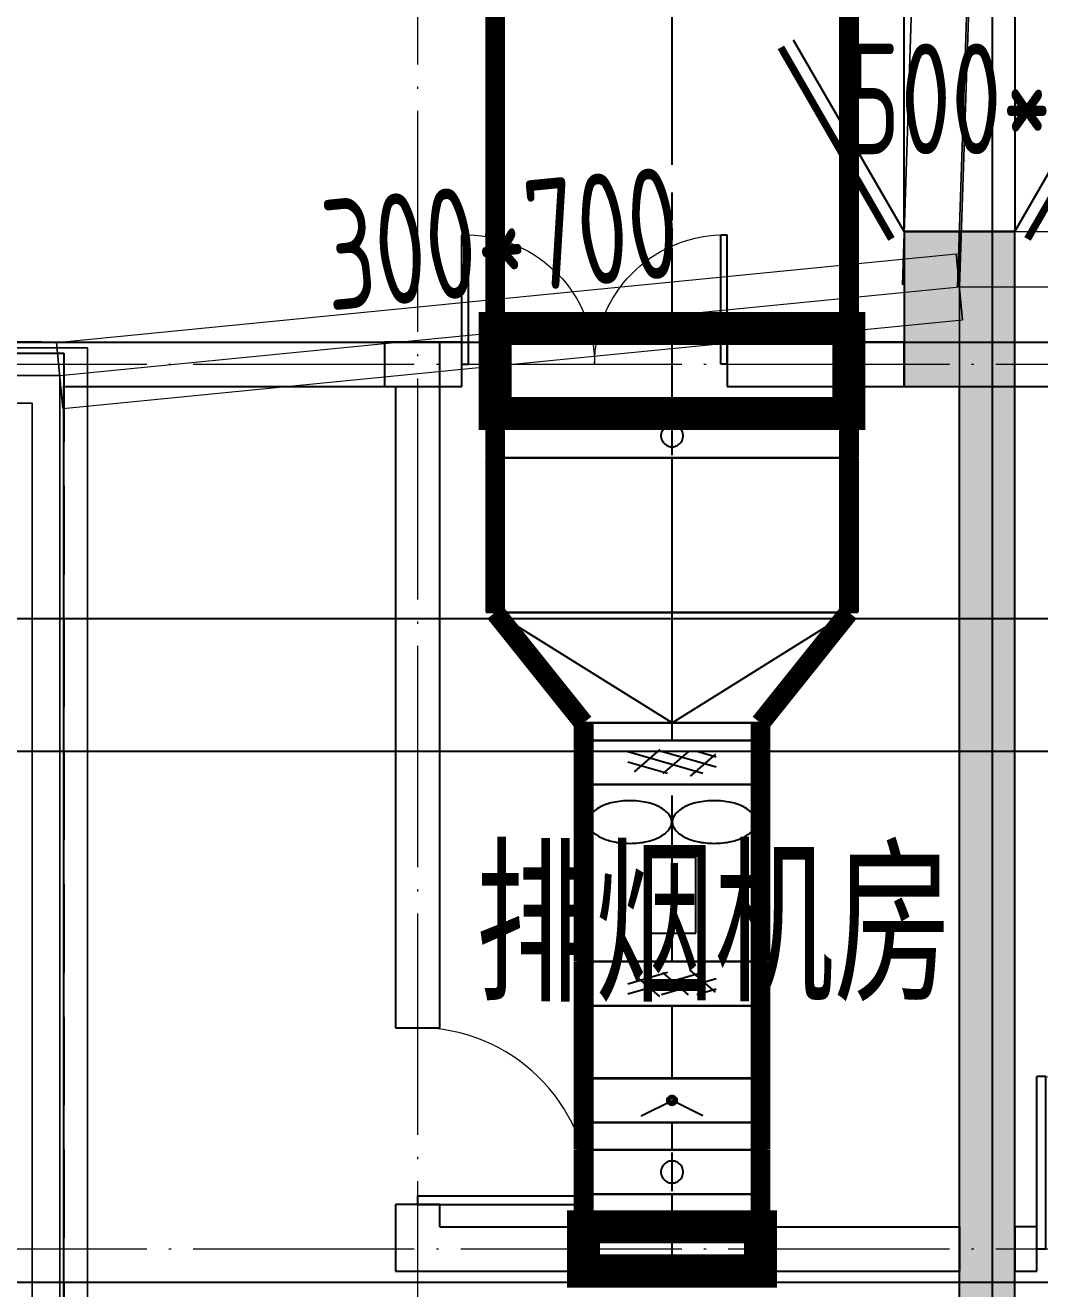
# Model space of a CAD drawing. Extents: x 369444 to 684549, y -549309 to 575337.
# Drawn here: x 438000 to 442588, y 344977 to 350690 of the extents above; entities that cross this region are included whole.
import ezdxf

# ---------------------------------------------------------------- set-up
doc = ezdxf.new("R2010")
doc.units = 0
doc.header["$LTSCALE"] = 1000
doc.header["$MEASUREMENT"] = 0
for name, pattern in [('_DASH', [0.6, 0.4, -0.2]), ('CENTER2', [1.125, 0.75, -0.125, 0.125, -0.125]), ('DOTE', [2.42, 2, -0.2, 0.02, -0.2])]:
    doc.linetypes.add(name, pattern=pattern)
for name, color, linetype, lineweight, true_color in [('-1-0-1', 7, 'Continuous', 0, 0xc0c0c0), ('-1-1-2', 7, 'Continuous', 0, 0xc0c0c0), ('-2-0-1', 1, 'Continuous', 0, 0xff0000), ('-2-1-2', 9, 'Continuous', 0, 0x808080), ('1-6-1', 7, 'Continuous', 0, 0x55ff55), ('1-6-2', 7, 'Continuous', 0, 0x55ff55), ('11-6-1', 2, 'Continuous', 0, 0xffff00), ('11-6-2', 2, 'Continuous', 0, 0xffff00), ('11-6-5', 2, 'Continuous', 0, 0xffff00), ('12-6-1', 4, 'Continuous', 0, 0x00ffff), ('12-6-2', 4, 'Continuous', 0, 0x00ffff), ('12-6-5', 4, 'Continuous', 0, 0x00ffff)]:
    doc.layers.add(name, color=color, linetype=linetype, lineweight=lineweight, true_color=true_color)
for name, color, linetype in [('A-COLU-CONC', 9, 'Continuous'), ('A-WALL-HATCH', 8, 'Continuous'), ('DOTE', 1, 'Continuous'), ('DUCT-排烟中心线', 5, 'CENTER2'), ('DUCT-排烟法兰', 4, 'Continuous'), ('DUCT-排烟管', 2, 'Continuous'), ('DUCT-排烟管端线', 4, 'Continuous'), ('DUCT-排烟阀门', 7, 'Continuous'), ('PUB_HATCH', 8, 'Continuous'), ('WALL', 9, 'Continuous'), ('WINDOW', 4, 'Continuous'), ('颜洞口', 1, 'Continuous'), ('风管标注', 3, 'Continuous')]:
    doc.layers.add(name, color=color, linetype=linetype)
doc.layers.add('DOTE2', color=122, linetype='DOTE', lineweight=9)
doc.layers.add('TEXT', color=7, linetype='Continuous', lineweight=13)
doc.styles.add('_HZTXT', font='txt.shx', dxfattribs={"width": 0.8, "bigfont": 'HZTXT.shx'})
doc.styles.add('yjkcad', font='yjkeng.shx', dxfattribs={"width": 0.7, "height": 250, "bigfont": 'yjkchn.shx'})

# ---------------------------------------------------------------- blocks, each defined once
blk = doc.blocks.new('$DorLib2D$00000001')
for p, q in [((0.45, 0.975), (0.5, 0.975)), ((0.45, 0), (0.45, 0.975)), ((0.5, 0), (0.5, 0.975)), ((0.5, 0), (0.45, 0))]:
    blk.add_line(p, q)
at = {"lineweight": 13}
blk.add_arc((0.475, 0), 0.975, 91.46928, 180, dxfattribs=at)
blk = doc.blocks.new('$DorLib2D$00000002')
for p, q in [((-0.5, 0), (-0.5, 0.4875)), ((-0.475, 0.4875), (-0.5, 0.4875)), ((-0.475, 0), (-0.475, 0.4875)), ((0.475, 0), (0.475, 0.4875)), ((0.475, 0.4875), (0.5, 0.4875)), ((0.5, 0), (0.5, 0.4875)), ((-0.5, 0), (-0.475, 0)), ((0.5, 0), (0.475, 0))]:
    blk.add_line(p, q)
at = {"lineweight": 13}
for centre, start, end in [((-0.4875, 0), 0, 88.5307), ((0.4875, 0), 91.4693, 180)]:
    blk.add_arc(centre, 0.4875, start, end, dxfattribs=at)
blk = doc.blocks.new('_FZH')
blk.add_lwpolyline([(-0.5, -0.5), (0.5, -0.5), (0.5, 0.5), (-0.5, 0.5)], close=True)
at = {"layer": 'PUB_HATCH'}
blk.add_solid([(-0.5, -0.5), (0.5, -0.5), (-0.5, 0.5), (0.5, 0.5)], dxfattribs=at)
blk = doc.blocks.new('$DorLib2D$00000193')
at = {"color": 0}
blk.add_line((-0.5, 0.1), (0.366, 0.6), dxfattribs=at)
at = {"color": 0, "const_width": 0.0333}
blk.add_lwpolyline([(-0.5333, 0.1577), (0.3327, 0.6577)], dxfattribs=at)
blk = doc.blocks.new('N-风管')
at = {"color": 0}
for p, q in [((38489276480.724457, 3905441729.809062, 3000.000008), (38489276480.724457, 3905440929.809062, 3000.000008)), ((38489277280.724457, 3905441729.809062, 3000.000008), (38489276480.724457, 3905441729.809062, 3000.000008)), ((38489277280.724457, 3905440929.809062, 3000.000008), (38489277280.724457, 3905441729.809062, 3000.000008)), ((38489276880.724457, 3905441400.173238, 3000.000008), (38489276880.724457, 3905441560.604744, 3000.000008)), ((38489276772.980713, 3905441400.173238, 3000.000008), (38489276772.980713, 3905441058.225054, 3000.000008)), ((38489276988.468224, 3905441400.173238, 3000.000008), (38489276772.980713, 3905441400.173238, 3000.000008)), ((38489276988.468224, 3905441058.225054, 3000.000008), (38489276988.468224, 3905441400.173238, 3000.000008)), ((38489276772.980713, 3905441058.225054, 3000.000008), (38489276988.468224, 3905441058.225054, 3000.000008)), ((38489276480.724457, 3905440929.809062, 3000.000008), (38489277280.724457, 3905440929.809062, 3000.000008))]:
    blk.add_line(p, q, dxfattribs=at)
for centre, major_axis, ratio, start_param, end_param in [((38489276661.371681, 3905441421.446116, 3000.000008), (-72.911688, 220.807289), 0.9999996892, -0.1114584501, 0.1512533243), ((38489276690.106056, 3905441284.942774, 3000.000008), (-10.42252, 371.882687), 0.9999999191, -0.0280190341, 0.1794550407), ((38489276690.106056, 3905441284.942774, 3000.000008), (-371.160887, 25.396662), 0.9999998827, 4.5732333702, 4.7807074245), ((38489276718.840446, 3905441421.446116, 3000.000008), (-217.804069, 81.445655), 0.9999996747, 4.600044291, 4.8627559003), ((38489277042.608467, 3905441421.446116, 3000.000008), (217.804069, 81.445655), 0.9999996747, 1.4204294068, 1.6831410161), ((38489277071.342857, 3905441284.942774, 3000.000008), (371.160887, 25.396662), 0.9999998827, 1.502477883, 1.7099519372), ((38489277071.342857, 3905441284.942774, 3000.000008), (10.422521, 371.882687), 0.9999999191, -0.1794550402, 0.0280190345), ((38489277100.077248, 3905441421.446116, 3000.000008), (72.911688, 220.807289), 0.9999996892, -0.1512533241, 0.1114584502), ((38489276552.33902, 3905441560.604744, 3000.000008), (-47.771673, 20.173988), 0.9999999667, -0.2842753741, 0.3995817051), ((38489276617.742203, 3905441507.297175, 3000.000008), (-103.797526, 88.234787), 0.9999998646, -0.3960780331, 0.0206755078), ((38489276762.469917, 3905441507.297175, 3000.000008), (-102.717209, 89.490141), 0.9999998291, 4.5421396072, 4.9588929783), ((38489276827.873123, 3905441560.604744, 3000.000008), (7.468083, 51.316176), 0.999999932, -1.4262801091, -0.7424229821), ((38489276933.575813, 3905441560.604744, 3000.000008), (-7.468083, 51.316176), 0.999999932, 0.742422983, 1.42628011), ((38489276998.978996, 3905441507.297175, 3000.000008), (102.717208, 89.490141), 0.9999998291, 1.3242923283, 1.7410456994), ((38489277143.706734, 3905441507.297175, 3000.000008), (103.797526, 88.234787), 0.9999998646, -0.0206755088, 0.3960780322), ((38489277209.109909, 3905441560.604744, 3000.000008), (47.771673, 20.173988), 0.9999999667, -0.3995817056, 0.2842753735), ((38489276552.33902, 3905441560.604744, 3000.000008), (50.145075, 13.213402), 0.999999968, 2.8839457445, 3.5678028155), ((38489276617.742203, 3905441613.912314, 3000.000008), (98.876179, 93.716623), 0.9999998411, 3.0668351413, 3.4835886948), ((38489276762.469917, 3905441613.912314, 3000.000008), (99.639258, 92.904939), 0.9999998553, 4.4321378431, 4.8488912267), ((38489276827.873123, 3905441560.604744, 3000.000008), (-4.752596, 51.638502), 0.9999999384, 3.9367545198, 4.6206116387), ((38489276933.575813, 3905441560.604744, 3000.000008), (4.752596, 51.638502), 0.9999999384, 1.6625736693, 2.3464307882), ((38489276998.978996, 3905441613.912314, 3000.000008), (-99.639258, 92.904939), 0.9999998553, 1.4342940806, 1.8510474643), ((38489277143.706734, 3905441613.912314, 3000.000008), (-98.876179, 93.716623), 0.9999998411, 2.7995966126, 3.2163501662), ((38489277209.109909, 3905441560.604744, 3000.000008), (-50.145075, 13.213402), 0.999999968, 2.7153824924, 3.3992395635), ((38489276661.371681, 3905441699.763372, 3000.000008), (75.910463, 219.794392), 0.9999996309, 3.0039512987, 3.2666630878), ((38489276690.106056, 3905441836.266715, 3000.000008), (10.422521, 371.882687), 0.9999999191, 2.9621376134, 3.1696116881), ((38489276690.106056, 3905441836.266715, 3000.000008), (371.160887, 25.396662), 0.9999998827, 4.6440705366, 4.8515445908), ((38489276718.840446, 3905441699.763372, 3000.000008), (218.632186, 79.195759), 0.9999997334, 4.5723322481, 4.8350438722), ((38489277042.608467, 3905441699.763372, 3000.000008), (-218.632186, 79.195759), 0.9999997334, 1.4481414351, 1.7108530592), ((38489277071.342857, 3905441836.266715, 3000.000008), (-371.160887, 25.396662), 0.9999998827, 1.4316407166, 1.6391147709), ((38489277071.342857, 3905441836.266715, 3000.000008), (-10.42252, 371.882687), 0.9999999191, 3.1135736195, 3.3210476943), ((38489277100.077248, 3905441699.763372, 3000.000008), (-75.910463, 219.794392), 0.9999996309, 3.0165222196, 3.2792340087)]:
    blk.add_ellipse(centre, major_axis=major_axis, ratio=ratio, start_param=start_param, end_param=end_param, dxfattribs=at)
for p in [(38489276880.724457, 3905441729.809062, 3000.000008), (38489276880.724457, 3905440929.809062, 3000.000008)]:
    blk.add_point(p, dxfattribs=at)
at = {"layer": 'DUCT-排烟中心线', "color": 0}
for p, q in [((38489276880.724457, 3905443407.650299), (38489276880.636398, 3905447990.70988)), ((38489276880.724457, 3905442508.738716), (38489276880.724457, 3905443207.250298)), ((38489276880.724457, 3905442008.538716), (38489276880.724457, 3905442508.538716)), ((38489276880.724457, 3905441930.009061), (38489276880.724457, 3905442008.338717)), ((38489276880.724457, 3905440930.009062), (38489276880.724457, 3905441729.609062)), ((38489276880.724457, 3905440930.009061), (38489276880.724457, 3905441729.609062)), ((38489276880.724457, 3905440401.803828), (38489276880.724457, 3905440729.609062)), ((38489276880.724457, 3905440078.401669), (38489276880.724457, 3905440201.403828)), ((38489276880.724457, 3905440078.401668), (38489276880.724457, 3905440201.403828)), ((38489276880.724457, 3905439530.260333), (38489276880.724457, 3905439878.001668))]:
    blk.add_line(p, q, dxfattribs=at)
at = {"layer": 'DUCT-排烟法兰', "color": 0}
for p, q in [((38489277720.724457, 3905443407.550299), (38489276040.724457, 3905443407.550299)), ((38489277720.724457, 3905443207.350298), (38489276040.724457, 3905443207.350298)), ((38489277720.724457, 3905442508.638716), (38489276040.724457, 3905442508.638716)), ((38489277310.724457, 3905442008.438716), (38489276450.724457, 3905442008.438716)), ((38489277310.724457, 3905441929.909061), (38489276450.724457, 3905441929.909061)), ((38489277310.724457, 3905441929.909061), (38489276450.724457, 3905441929.909061)), ((38489277310.724457, 3905441929.909061), (38489276450.724457, 3905441929.909061)), ((38489277310.724457, 3905441729.709062), (38489276450.724457, 3905441729.709062)), ((38489277310.724457, 3905441729.709062), (38489276450.724457, 3905441729.709062)), ((38489277310.724457, 3905441729.709062), (38489276450.724457, 3905441729.709062)), ((38489277310.724457, 3905440929.909061), (38489276450.724457, 3905440929.909061)), ((38489277310.724457, 3905440929.909061), (38489276450.724457, 3905440929.909061)), ((38489277310.724457, 3905440929.709062), (38489276450.724457, 3905440929.709062)), ((38489277310.724457, 3905440729.709062), (38489276450.724457, 3905440729.709062)), ((38489277310.724457, 3905440729.709062), (38489276450.724457, 3905440729.709062)), ((38489277310.724457, 3905440401.703828), (38489276450.724457, 3905440401.703828)), ((38489277310.724457, 3905440401.703828), (38489276450.724457, 3905440401.703828)), ((38489277310.724457, 3905440201.503828), (38489276450.724457, 3905440201.503828)), ((38489277310.724457, 3905440201.503828), (38489276450.724457, 3905440201.503828)), ((38489277310.724457, 3905440201.503828), (38489276450.724457, 3905440201.503828)), ((38489277310.724457, 3905440078.301668), (38489276450.724457, 3905440078.301668)), ((38489277310.724457, 3905440078.301668), (38489276450.724457, 3905440078.301668)), ((38489277310.724457, 3905440078.301668), (38489276450.724457, 3905440078.301668)), ((38489277310.724457, 3905439878.101668), (38489276450.724457, 3905439878.101668)), ((38489277310.724457, 3905439878.101668), (38489276450.724457, 3905439878.101668)), ((38489277310.724457, 3905439878.101668), (38489276450.724457, 3905439878.101668))]:
    blk.add_line(p, q, dxfattribs=at)
at = {"layer": 'DUCT-排烟管', "color": 0}
for q in [(38489276080.724457, 3905442508.538716), (38489277680.724457, 3905442508.538716)]:
    blk.add_line((38489276880.724457, 3905442008.538716), q, dxfattribs=at)
at = {"layer": 'DUCT-排烟管', "color": 0, "const_width": 90}
for points in [[(38489276080.636398, 3905447990.694508), (38489276080.724457, 3905443407.634926)], [(38489277680.724457, 3905443407.665671), (38489277680.636398, 3905447990.725252)], [(38489276080.724457, 3905443207.450299), (38489276080.724457, 3905443407.450299)], [(38489277680.724457, 3905443407.450299), (38489277680.724457, 3905443207.450299)], [(38489276080.724457, 3905443207.250298), (38489276080.724457, 3905442508.738716)], [(38489277680.724457, 3905442508.738716), (38489277680.724457, 3905443207.250298)], [(38489276480.724457, 3905442008.538716), (38489276080.724457, 3905442508.538716)], [(38489277280.724457, 3905442008.538716), (38489277680.724457, 3905442508.538716)], [(38489276480.724457, 3905442008.338717), (38489276480.724457, 3905441930.009061)], [(38489277280.724457, 3905441930.009061), (38489277280.724457, 3905442008.338717)], [(38489276480.724457, 3905441729.809062), (38489276480.724457, 3905441929.809062)], [(38489277280.724457, 3905441929.809062), (38489277280.724457, 3905441729.809062)], [(38489276480.724457, 3905441729.609062), (38489276480.724457, 3905440930.009062)], [(38489276480.724457, 3905441729.609062), (38489276480.724457, 3905440930.009061)], [(38489277280.724457, 3905440930.009062), (38489277280.724457, 3905441729.609062)], [(38489277280.724457, 3905440930.009061), (38489277280.724457, 3905441729.609062)], [(38489276480.724457, 3905440729.809062), (38489276480.724457, 3905440929.809062)], [(38489277280.724457, 3905440929.809062), (38489277280.724457, 3905440729.809062)], [(38489276480.724457, 3905440729.609062), (38489276480.724457, 3905440401.803828)], [(38489277280.724457, 3905440401.803828), (38489277280.724457, 3905440729.609062)], [(38489276480.724457, 3905440201.603828), (38489276480.724457, 3905440401.603828)], [(38489277280.724457, 3905440401.603828), (38489277280.724457, 3905440201.603828)], [(38489276480.724457, 3905440201.403828), (38489276480.724457, 3905440078.401669)], [(38489276480.724457, 3905440201.403828), (38489276480.724457, 3905440078.401668)], [(38489277280.724457, 3905440078.401669), (38489277280.724457, 3905440201.403828)], [(38489277280.724457, 3905440078.401668), (38489277280.724457, 3905440201.403828)], [(38489276480.724457, 3905439878.201668), (38489276480.724457, 3905440078.201668)], [(38489277280.724457, 3905440078.201668), (38489277280.724457, 3905439878.201668)], [(38489276480.724457, 3905439878.001668), (38489276480.724457, 3905439530.260333)], [(38489277280.724457, 3905439530.260333), (38489277280.724457, 3905439878.001668)]]:
    blk.add_lwpolyline(points, dxfattribs=at)
at = {"layer": 'DUCT-排烟管端线', "color": 0}
for p, q in [((38489276080.724457, 3905443407.634926), (38489277680.724457, 3905443407.665671)), ((38489276080.724457, 3905443407.450299), (38489277680.724457, 3905443407.450299)), ((38489276080.724457, 3905443207.450299), (38489277680.724457, 3905443207.450299)), ((38489277680.724457, 3905443207.250298), (38489276080.724457, 3905443207.250298)), ((38489276080.724457, 3905442508.738716), (38489277680.724457, 3905442508.738716)), ((38489277680.724457, 3905442508.538716), (38489276080.724457, 3905442508.538716)), ((38489276480.724457, 3905442008.538716), (38489277280.724457, 3905442008.538716)), ((38489277280.724457, 3905442008.338717), (38489276480.724457, 3905442008.338717)), ((38489276480.724457, 3905441930.009061), (38489277280.724457, 3905441930.009061)), ((38489276480.724457, 3905441929.809062), (38489277280.724457, 3905441929.809062)), ((38489276480.724457, 3905441729.809062), (38489277280.724457, 3905441729.809062)), ((38489277280.724457, 3905441729.609062), (38489276480.724457, 3905441729.609062)), ((38489277280.724457, 3905441729.609062), (38489276480.724457, 3905441729.609062)), ((38489276480.724457, 3905440930.009062), (38489277280.724457, 3905440930.009062)), ((38489276480.724457, 3905440930.009061), (38489277280.724457, 3905440930.009061)), ((38489276480.724457, 3905440929.809062), (38489277280.724457, 3905440929.809062)), ((38489276480.724457, 3905440729.809062), (38489277280.724457, 3905440729.809062)), ((38489277280.724457, 3905440729.609062), (38489276480.724457, 3905440729.609062)), ((38489276480.724457, 3905440401.803828), (38489277280.724457, 3905440401.803828)), ((38489276480.724457, 3905440401.603828), (38489277280.724457, 3905440401.603828)), ((38489276480.724457, 3905440201.603828), (38489277280.724457, 3905440201.603828)), ((38489277280.724457, 3905440201.403828), (38489276480.724457, 3905440201.403828)), ((38489277280.724457, 3905440201.403828), (38489276480.724457, 3905440201.403828)), ((38489276480.724457, 3905440078.401669), (38489277280.724457, 3905440078.401669)), ((38489276480.724457, 3905440078.401668), (38489277280.724457, 3905440078.401668)), ((38489276480.724457, 3905440078.201668), (38489277280.724457, 3905440078.201668)), ((38489276480.724457, 3905439878.201668), (38489277280.724457, 3905439878.201668)), ((38489277280.724457, 3905439878.001668), (38489276480.724457, 3905439878.001668)), ((38489276480.724457, 3905439530.260333), (38489277280.724457, 3905439530.260333))]:
    blk.add_line(p, q, dxfattribs=at)
at = {"layer": 'DUCT-排烟阀门', "color": 0}
for p, q in [((38489276856.63678, 3905443351.265633), (38489276851.335213, 3905443347.901149)), ((38489276862.318237, 3905443353.939123), (38489276856.63678, 3905443351.265633)), ((38489276868.28997, 3905443355.879457), (38489276862.318237, 3905443353.939123)), ((38489276874.457802, 3905443357.056034), (38489276868.28997, 3905443355.879457)), ((38489276880.724457, 3905443357.450299), (38489276874.457802, 3905443357.056034)), ((38489276880.724457, 3905443219.950299), (38489276880.724457, 3905443394.950299)), ((38489276886.991127, 3905443357.056034), (38489276880.724457, 3905443357.450299)), ((38489276893.158958, 3905443355.879457), (38489276886.991127, 3905443357.056034)), ((38489276899.130692, 3905443353.939123), (38489276893.158958, 3905443355.879457)), ((38489276904.812149, 3905443351.265633), (38489276899.130692, 3905443353.939123)), ((38489276910.113724, 3905443347.901148), (38489276904.812149, 3905443351.265633)), ((38489276831.6101, 3905443316.819365), (38489276830.823128, 3905443310.589825)), ((38489276830.823128, 3905443310.589825), (38489276830.823128, 3905443304.310773)), ((38489276830.823128, 3905443304.310773), (38489276831.6101, 3905443298.081233)), ((38489276833.171638, 3905443322.901149), (38489276831.6101, 3905443316.819365)), ((38489276831.6101, 3905443298.081233), (38489276833.171638, 3905443291.999449)), ((38489276835.483109, 3905443328.739264), (38489276833.171638, 3905443322.901149)), ((38489276833.171638, 3905443291.999449), (38489276835.483109, 3905443286.161335)), ((38489276838.508072, 3905443334.241639), (38489276835.483109, 3905443328.739264)), ((38489276842.198799, 3905443339.321498), (38489276838.508072, 3905443334.241639)), ((38489276846.497108, 3905443343.89873), (38489276842.198799, 3905443339.321498)), ((38489276851.335213, 3905443347.901149), (38489276846.497108, 3905443343.89873)), ((38489276914.95182, 3905443343.89873), (38489276910.113724, 3905443347.901148)), ((38489276919.25013, 3905443339.321498), (38489276914.95182, 3905443343.89873)), ((38489276922.940857, 3905443334.241638), (38489276919.25013, 3905443339.321498)), ((38489276925.96582, 3905443328.739263), (38489276922.940857, 3905443334.241638)), ((38489276928.27729, 3905443322.901148), (38489276925.96582, 3905443328.739263)), ((38489276925.96582, 3905443286.161334), (38489276928.27729, 3905443291.999449)), ((38489276929.838829, 3905443316.819365), (38489276928.27729, 3905443322.901148)), ((38489276928.27729, 3905443291.999449), (38489276929.838829, 3905443298.081233)), ((38489276930.625801, 3905443310.589825), (38489276929.838829, 3905443316.819365)), ((38489276929.838829, 3905443298.081233), (38489276930.625801, 3905443304.310772)), ((38489276930.625801, 3905443304.310772), (38489276930.625801, 3905443310.589825)), ((38489276835.483109, 3905443286.161335), (38489276838.508072, 3905443280.658959)), ((38489276838.508072, 3905443280.658959), (38489276842.198799, 3905443275.5791)), ((38489276842.198799, 3905443275.5791), (38489276846.497108, 3905443271.001867)), ((38489276846.497108, 3905443271.001867), (38489276851.335213, 3905443266.999449)), ((38489276851.335213, 3905443266.999449), (38489276856.63678, 3905443263.634965)), ((38489276856.63678, 3905443263.634965), (38489276862.318237, 3905443260.961474)), ((38489276862.318237, 3905443260.961474), (38489276868.28997, 3905443259.021141)), ((38489276868.28997, 3905443259.021141), (38489276874.457802, 3905443257.844564)), ((38489276874.457802, 3905443257.844564), (38489276880.724457, 3905443257.450299)), ((38489276880.724457, 3905443257.450299), (38489276886.991127, 3905443257.844563)), ((38489276886.991127, 3905443257.844563), (38489276893.158958, 3905443259.021141)), ((38489276893.158958, 3905443259.021141), (38489276899.130692, 3905443260.961474)), ((38489276899.130692, 3905443260.961474), (38489276904.812149, 3905443263.634964)), ((38489276904.812149, 3905443263.634964), (38489276910.113724, 3905443266.999449)), ((38489276910.113724, 3905443266.999449), (38489276914.95182, 3905443271.001867)), ((38489276914.95182, 3905443271.001867), (38489276919.25013, 3905443275.579099)), ((38489276919.25013, 3905443275.579099), (38489276922.940857, 3905443280.658959)), ((38489276922.940857, 3905443280.658959), (38489276925.96582, 3905443286.161334)), ((38489277019.895126, 3905441779.809062), (38489276680.724457, 3905441877.719201)), ((38489276825.528481, 3905441887.934066), (38489276710.058434, 3905441787.934066)), ((38489277080.724457, 3905441808.437169), (38489276833.484978, 3905441879.809062)), ((38489276955.025848, 3905441879.809062), (38489276839.555794, 3905441779.809062)), ((38489277077.562973, 3905441868.20191), (38489276962.092934, 3905441768.20191)), ((38489277080.724457, 3905441854.625191), (38489276993.484978, 3905441879.809062)), ((38489276859.895126, 3905441779.809062), (38489276680.724457, 3905441831.53118)), ((38489277019.895126, 3905440879.809062), (38489276680.724457, 3905440781.898922)), ((38489276859.895126, 3905440879.809062), (38489276680.724457, 3905440828.086943)), ((38489276825.528481, 3905440771.684057), (38489276710.058434, 3905440871.684057)), ((38489277080.724457, 3905440851.180954), (38489276833.484978, 3905440779.809062)), ((38489276955.025848, 3905440779.809062), (38489276839.555794, 3905440879.809062)), ((38489277077.562973, 3905440791.416213), (38489276962.092934, 3905440891.416213)), ((38489277080.724457, 3905440804.992932), (38489276993.484978, 3905440779.809062)), ((38489276865.79657, 3905440317.978939), (38489276869.059662, 3905440320.443118)), ((38489276869.059662, 3905440320.443118), (38489276872.719994, 3905440322.265747)), ((38489276872.719994, 3905440322.265747), (38489276876.652901, 3905440323.384759)), ((38489276876.652901, 3905440323.384759), (38489276880.724457, 3905440323.762048)), ((38489276880.724457, 3905440323.762048), (38489276884.796028, 3905440323.384765)), ((38489276884.796028, 3905440323.384765), (38489276888.728943, 3905440322.265759)), ((38489276888.728943, 3905440322.265759), (38489276892.389267, 3905440320.443134)), ((38489276892.389267, 3905440320.443134), (38489276895.652359, 3905440317.978961)), ((38489276740.724457, 3905440231.603828), (38489276880.724457, 3905440301.603828)), ((38489276858.660767, 3905440303.648314), (38489276859.412117, 3905440307.667697)), ((38489276858.660767, 3905440299.559309), (38489276858.660767, 3905440303.648314)), ((38489276859.412117, 3905440295.539928), (38489276858.660767, 3905440299.559309)), ((38489276859.412117, 3905440307.667697), (38489276860.889236, 3905440311.480582)), ((38489276860.889236, 3905440291.727045), (38489276859.412117, 3905440295.539928)), ((38489276860.889236, 3905440311.480582), (38489276863.041817, 3905440314.957126)), ((38489276863.041817, 3905440288.250504), (38489276860.889236, 3905440291.727045)), ((38489276863.041817, 3905440314.957126), (38489276865.79657, 3905440317.978939)), ((38489276865.79657, 3905440285.228695), (38489276863.041817, 3905440288.250504)), ((38489276865.718307, 3905440301.60382), (38489276866.006653, 3905440304.531377)), ((38489276866.006653, 3905440298.676264), (38489276865.718307, 3905440301.60382)), ((38489276869.059662, 3905440282.764522), (38489276865.79657, 3905440285.228695)), ((38489276866.006653, 3905440304.531377), (38489276866.86058, 3905440307.34643)), ((38489276866.86058, 3905440295.861212), (38489276866.006653, 3905440298.676264)), ((38489276866.86058, 3905440307.34643), (38489276868.247299, 3905440309.940797)), ((38489276868.247299, 3905440293.266846), (38489276866.86058, 3905440295.861212)), ((38489276868.247299, 3905440309.940797), (38489276870.11351, 3905440312.21478)), ((38489276870.11351, 3905440290.992866), (38489276868.247299, 3905440293.266846)), ((38489276872.719994, 3905440280.941897), (38489276869.059662, 3905440282.764522)), ((38489276870.004333, 3905440301.093168), (38489276870.101418, 3905440303.131194)), ((38489276870.294708, 3905440299.073598), (38489276870.004333, 3905440301.093168)), ((38489276870.101418, 3905440303.131194), (38489276870.582443, 3905440305.114017)), ((38489276870.11351, 3905440312.21478), (38489276872.387489, 3905440314.08099)), ((38489276872.387489, 3905440289.126658), (38489276870.11351, 3905440290.992866)), ((38489276870.962044, 3905440297.145478), (38489276870.294708, 3905440299.073598)), ((38489276870.582443, 3905440305.114017), (38489276871.430031, 3905440306.969972)), ((38489276871.982201, 3905440295.378494), (38489276870.962044, 3905440297.145478)), ((38489276871.430031, 3905440306.969972), (38489276872.613548, 3905440308.631981)), ((38489276873.318336, 3905440293.83651), (38489276871.982201, 3905440295.378494)), ((38489276872.387489, 3905440314.08099), (38489276874.981857, 3905440315.467709)), ((38489276874.981857, 3905440287.739941), (38489276872.387489, 3905440289.126658)), ((38489276872.613548, 3905440308.631981), (38489276874.09021, 3905440310.039975)), ((38489276876.652901, 3905440279.822891), (38489276872.719994, 3905440280.941897)), ((38489276874.92215, 3905440292.575257), (38489276873.318336, 3905440293.83651)), ((38489276874.09021, 3905440310.039975), (38489276875.806648, 3905440311.143064)), ((38489276876.73568, 3905440291.64032), (38489276874.92215, 3905440292.575257)), ((38489276874.981857, 3905440315.467709), (38489276877.796913, 3905440316.321647)), ((38489276877.796913, 3905440286.886006), (38489276874.981857, 3905440287.739941)), ((38489276875.806648, 3905440311.143064), (38489276877.700829, 3905440311.90138)), ((38489276880.724457, 3905440279.445608), (38489276876.652901, 3905440279.822891)), ((38489276878.693367, 3905440291.065491), (38489276876.73568, 3905440291.64032)), ((38489276877.700829, 3905440311.90138), (38489276879.704292, 3905440312.287516)), ((38489276877.796913, 3905440316.321647), (38489276880.724457, 3905440316.609988)), ((38489276880.724457, 3905440286.597668), (38489276877.796913, 3905440286.886006)), ((38489276880.724457, 3905440290.871544), (38489276878.693367, 3905440291.065491)), ((38489276879.704292, 3905440312.287516), (38489276881.744637, 3905440312.287515)), ((38489276880.724457, 3905440316.609988), (38489276883.652023, 3905440316.32165)), ((38489277020.724457, 3905440231.603828), (38489276880.724457, 3905440301.603828)), ((38489276882.755562, 3905440291.06549), (38489276880.724457, 3905440290.871544)), ((38489276883.652023, 3905440286.886009), (38489276880.724457, 3905440286.597668)), ((38489276884.796028, 3905440279.822897), (38489276880.724457, 3905440279.445608)), ((38489276881.744637, 3905440312.287515), (38489276883.7481, 3905440311.901379)), ((38489276884.713249, 3905440291.640319), (38489276882.755562, 3905440291.06549)), ((38489276883.652023, 3905440316.32165), (38489276886.467072, 3905440315.467715)), ((38489276886.467072, 3905440287.739947), (38489276883.652023, 3905440286.886009)), ((38489276883.7481, 3905440311.901379), (38489276885.642281, 3905440311.143061)), ((38489276886.526779, 3905440292.575255), (38489276884.713249, 3905440291.640319)), ((38489276888.728943, 3905440280.941909), (38489276884.796028, 3905440279.822897)), ((38489276885.642281, 3905440311.143061), (38489276887.358719, 3905440310.039971)), ((38489276886.467072, 3905440315.467715), (38489276889.06144, 3905440314.080998)), ((38489276889.06144, 3905440289.126666), (38489276886.467072, 3905440287.739947)), ((38489276888.130592, 3905440293.836507), (38489276886.526779, 3905440292.575255)), ((38489276887.358719, 3905440310.039971), (38489276888.835381, 3905440308.631978)), ((38489276889.466728, 3905440295.37849), (38489276888.130592, 3905440293.836507)), ((38489276892.389267, 3905440282.764538), (38489276888.728943, 3905440280.941909)), ((38489276888.835381, 3905440308.631978), (38489276890.018898, 3905440306.969968)), ((38489276889.06144, 3905440314.080998), (38489276891.335419, 3905440312.21479)), ((38489276891.335419, 3905440290.992876), (38489276889.06144, 3905440289.126666)), ((38489276890.486893, 3905440297.145474), (38489276889.466728, 3905440295.37849)), ((38489276890.018898, 3905440306.969968), (38489276890.866493, 3905440305.114012)), ((38489276891.154221, 3905440299.073594), (38489276890.486893, 3905440297.145474)), ((38489276890.866493, 3905440305.114012), (38489276891.347511, 3905440303.131189)), ((38489276891.444603, 3905440301.093163), (38489276891.154221, 3905440299.073594)), ((38489276891.335419, 3905440312.21479), (38489276893.20163, 3905440309.94081)), ((38489276893.20163, 3905440293.266859), (38489276891.335419, 3905440290.992876)), ((38489276891.347511, 3905440303.131189), (38489276891.444603, 3905440301.093163)), ((38489276895.652359, 3905440285.228717), (38489276892.389267, 3905440282.764538)), ((38489276893.20163, 3905440309.94081), (38489276894.588348, 3905440307.346444)), ((38489276894.588348, 3905440295.861226), (38489276893.20163, 3905440293.266859)), ((38489276894.588348, 3905440307.346444), (38489276895.442284, 3905440304.531392)), ((38489276895.442284, 3905440298.676279), (38489276894.588348, 3905440295.861226)), ((38489276895.442284, 3905440304.531392), (38489276895.730621, 3905440301.603836)), ((38489276895.730621, 3905440301.603836), (38489276895.442284, 3905440298.676279)), ((38489276895.652359, 3905440317.978961), (38489276898.407097, 3905440314.957151)), ((38489276898.407097, 3905440288.25053), (38489276895.652359, 3905440285.228717)), ((38489276898.407097, 3905440314.957151), (38489276900.559677, 3905440311.480611)), ((38489276900.559677, 3905440291.727074), (38489276898.407097, 3905440288.25053)), ((38489276900.559677, 3905440311.480611), (38489276902.036797, 3905440307.667728)), ((38489276902.036797, 3905440295.539958), (38489276900.559677, 3905440291.727074)), ((38489276902.036797, 3905440307.667728), (38489276902.788162, 3905440303.648346)), ((38489276902.788162, 3905440299.559341), (38489276902.036797, 3905440295.539958)), ((38489276902.788162, 3905440303.648346), (38489276902.788162, 3905440299.559341)), ((38489276880.724457, 3905439890.701668), (38489276880.724457, 3905440065.701668)), ((38489276831.6101, 3905439987.570734), (38489276830.823128, 3905439981.341195)), ((38489276830.823128, 3905439981.341195), (38489276830.823128, 3905439975.062142)), ((38489276833.171638, 3905439993.652518), (38489276831.6101, 3905439987.570734)), ((38489276835.483109, 3905439999.490633), (38489276833.171638, 3905439993.652518)), ((38489276838.508072, 3905440004.993008), (38489276835.483109, 3905439999.490633)), ((38489276842.198799, 3905440010.072868), (38489276838.508072, 3905440004.993008)), ((38489276846.497108, 3905440014.6501), (38489276842.198799, 3905440010.072868)), ((38489276851.335213, 3905440018.652518), (38489276846.497108, 3905440014.6501)), ((38489276856.63678, 3905440022.017003), (38489276851.335213, 3905440018.652518)), ((38489276862.318237, 3905440024.690493), (38489276856.63678, 3905440022.017003)), ((38489276868.28997, 3905440026.630826), (38489276862.318237, 3905440024.690493)), ((38489276874.457802, 3905440027.807404), (38489276868.28997, 3905440026.630826)), ((38489276880.724457, 3905440028.201668), (38489276874.457802, 3905440027.807404)), ((38489276886.991127, 3905440027.807403), (38489276880.724457, 3905440028.201668)), ((38489276893.158958, 3905440026.630826), (38489276886.991127, 3905440027.807403)), ((38489276899.130692, 3905440024.690493), (38489276893.158958, 3905440026.630826)), ((38489276904.812149, 3905440022.017002), (38489276899.130692, 3905440024.690493)), ((38489276910.113724, 3905440018.652518), (38489276904.812149, 3905440022.017002)), ((38489276914.95182, 3905440014.6501), (38489276910.113724, 3905440018.652518)), ((38489276919.25013, 3905440010.072867), (38489276914.95182, 3905440014.6501)), ((38489276922.940857, 3905440004.993008), (38489276919.25013, 3905440010.072867)), ((38489276925.96582, 3905439999.490633), (38489276922.940857, 3905440004.993008)), ((38489276928.27729, 3905439993.652518), (38489276925.96582, 3905439999.490633)), ((38489276929.838829, 3905439987.570734), (38489276928.27729, 3905439993.652518)), ((38489276930.625801, 3905439981.341194), (38489276929.838829, 3905439987.570734)), ((38489276930.625801, 3905439975.062142), (38489276930.625801, 3905439981.341194)), ((38489276830.823128, 3905439975.062142), (38489276831.6101, 3905439968.832603)), ((38489276831.6101, 3905439968.832603), (38489276833.171638, 3905439962.750819)), ((38489276833.171638, 3905439962.750819), (38489276835.483109, 3905439956.912704)), ((38489276835.483109, 3905439956.912704), (38489276838.508072, 3905439951.410329)), ((38489276838.508072, 3905439951.410329), (38489276842.198799, 3905439946.330469)), ((38489276842.198799, 3905439946.330469), (38489276846.497108, 3905439941.753237)), ((38489276846.497108, 3905439941.753237), (38489276851.335213, 3905439937.750819)), ((38489276851.335213, 3905439937.750819), (38489276856.63678, 3905439934.386334)), ((38489276856.63678, 3905439934.386334), (38489276862.318237, 3905439931.712844)), ((38489276862.318237, 3905439931.712844), (38489276868.28997, 3905439929.77251)), ((38489276868.28997, 3905439929.77251), (38489276874.457802, 3905439928.595933)), ((38489276874.457802, 3905439928.595933), (38489276880.724457, 3905439928.201668)), ((38489276880.724457, 3905439928.201668), (38489276886.991127, 3905439928.595933)), ((38489276886.991127, 3905439928.595933), (38489276893.158958, 3905439929.77251)), ((38489276893.158958, 3905439929.77251), (38489276899.130692, 3905439931.712844)), ((38489276899.130692, 3905439931.712844), (38489276904.812149, 3905439934.386334)), ((38489276904.812149, 3905439934.386334), (38489276910.113724, 3905439937.750818)), ((38489276910.113724, 3905439937.750818), (38489276914.95182, 3905439941.753237)), ((38489276914.95182, 3905439941.753237), (38489276919.25013, 3905439946.330469)), ((38489276919.25013, 3905439946.330469), (38489276922.940857, 3905439951.410328)), ((38489276922.940857, 3905439951.410328), (38489276925.96582, 3905439956.912704)), ((38489276925.96582, 3905439956.912704), (38489276928.27729, 3905439962.750818)), ((38489276928.27729, 3905439962.750818), (38489276929.838829, 3905439968.832603)), ((38489276929.838829, 3905439968.832603), (38489276930.625801, 3905439975.062142))]:
    blk.add_line(p, q, dxfattribs=at)
at = {"layer": '颜洞口', "color": 0, "const_width": 150}
for points in [[(38489277680.715233, 3905443792.488395), (38489276080.724457, 3905443792.488395), (38489276080.724457, 3905443407.631091), (38489277680.715233, 3905443407.631091)], [(38489276480.724457, 3905439530.260333), (38489277280.724457, 3905439530.260333), (38489277280.724457, 3905439730.260333), (38489276480.724457, 3905439730.260333)]]:
    blk.add_lwpolyline(points, close=True, dxfattribs=at)

msp = doc.modelspace()

# ---------------------------------------------------------------- hatches: boundary and pattern name
at = {"layer": 'A-WALL-HATCH'}
msp.add_hatch(color=256, dxfattribs=at).paths.add_polyline_path([(442474.7, 349756.6), (441974.7, 349756.6), (441974.7, 349056.6), (442474.7, 349056.6)])
at = {"layer": 'PUB_HATCH'}
msp.add_hatch(color=256, dxfattribs=at).paths.add_polyline_path([(442474.6, 349057), (442224.6, 349057), (442224.6, 344457), (442474.6, 344207)])

# ---------------------------------------------------------------- linework, layer by layer
at = {"layer": '-1-0-1', "color": 0}
for p in [(442224.3, 349507.1, -3600), (438155.3, 349106.9, -3600)]:
    msp.add_point(p, dxfattribs=at)
at = {"layer": '-1-1-2', "color": 0}
for p, q in [((442224.3, 349507.1, -3600), (442224.3, 349507.1)), ((438155.3, 349106.9, -3600), (438155.3, 349106.9))]:
    msp.add_line(p, q, dxfattribs=at)
at = {"layer": '-2-0-1', "color": 0}
for p, q in [((442224.3, 349507.1, -3600), (442374.3, 354007.1, -3600)), ((438155.3, 349106.9, -3600), (442224.3, 349507.1, -3600)), ((442224.3, 344331.9, -3600), (442224.3, 349507.1, -3600)), ((442224.3, 349507.1, -3600), (445624.3, 349507.1, -3600)), ((435949.4, 349106.9, -3600), (438155.3, 349106.9, -3600)), ((438155.3, 344331.9, -3600), (438155.3, 349106.9, -3600))]:
    msp.add_line(p, q, dxfattribs=at)
at = {"layer": '-2-1-2', "color": 0}
for p, q in [((442224.3, 349507.1), (442374.3, 354007.1)), ((438155.3, 349106.9), (442224.3, 349507.1)), ((442224.3, 344331.9), (442224.3, 349507.1)), ((442224.3, 349507.1), (445624.3, 349507.1)), ((435949.4, 349106.9), (438155.3, 349106.9)), ((438155.3, 344331.9), (438155.3, 349106.9))]:
    msp.add_line(p, q, dxfattribs=at)
at = {"layer": '1-6-1', "color": 0}
for p, q in [((442116.5, 354015.6, -8700), (441966.5, 349515.6, -8700)), ((441966.5, 349515.6, -5100), (442116.5, 354015.6, -5100)), ((442366.3, 354007.3, -5100), (442216.3, 349507.3, -5100)), ((442216.3, 349507.3, -8700), (442366.3, 354007.3, -8700)), ((441966.5, 349515.6, -8700), (441966.5, 349515.6, -5100)), ((442216.3, 349507.3, -5100), (442216.3, 349507.3, -8700)), ((442224.3, 349507.1, -8700), (442224.3, 344431.9, -8700)), ((442224.3, 349507.1, -5100), (442224.3, 349507.1, -8700)), ((442224.3, 344431.9, -5100), (442224.3, 349507.1, -5100)), ((442474.3, 349507.1, -5100), (442474.3, 344331.9, -5100)), ((442474.3, 349507.1, -8700), (442474.3, 349507.1, -5100)), ((442474.3, 344331.9, -8700), (442474.3, 349507.1, -8700)), ((438280.3, 349231.9, -3600), (435949.4, 349231.9, -3600)), ((435949.4, 349231.9), (438280.3, 349231.9)), ((438280.3, 349231.9), (438280.3, 349231.9, -3600)), ((438280.3, 349231.9), (438280.3, 344431.9)), ((438280.3, 349231.9, -3600), (438280.3, 349231.9)), ((438280.3, 344431.9, -3600), (438280.3, 349231.9, -3600)), ((438030.3, 348981.9), (436099.4, 348981.9)), ((436099.4, 348981.9, -3600), (438030.3, 348981.9, -3600)), ((438030.3, 348981.9, -3600), (438030.3, 348981.9)), ((438030.3, 348981.9, -3600), (438030.3, 344331.9, -3600)), ((438030.3, 348981.9), (438030.3, 348981.9, -3600)), ((438030.3, 344331.9), (438030.3, 348981.9))]:
    msp.add_line(p, q, dxfattribs=at)
at = {"layer": '1-6-2', "color": 0}
for p, q in [((442374.3, 354007.1, -5100), (442224.3, 349507.1, -5100)), ((442224.3, 349507.1, -8700), (442374.3, 354007.1, -8700)), ((442224.3, 349507.1, -5100), (442224.3, 344331.9, -5100)), ((442224.3, 349507.1, -8700), (442224.3, 349507.1, -5100)), ((442224.3, 344331.9, -8700), (442224.3, 349507.1, -8700)), ((442224.3, 349507.1, -5100), (442224.3, 349507.1, -8700)), ((438155.3, 349106.9), (435949.4, 349106.9)), ((435949.4, 349106.9, -3600), (438155.3, 349106.9, -3600)), ((438155.3, 349106.9, -3600), (438155.3, 349106.9)), ((438155.3, 349106.9), (438155.3, 344331.9)), ((438155.3, 349106.9, -3600), (438155.3, 349106.9)), ((438155.3, 344331.9, -3600), (438155.3, 349106.9, -3600))]:
    msp.add_line(p, q, dxfattribs=at)
at = {"layer": '11-6-1', "color": 0}
for p, q in [((441974.3, 349757.1, -5100), (441974.3, 349057.1, -5100)), ((442474.3, 349757.1, -5100), (441974.3, 349757.1, -5100)), ((441974.3, 349757.1, -8700), (441974.3, 349057.1, -8700)), ((442474.3, 349757.1, -8700), (441974.3, 349757.1, -8700)), ((441974.3, 349757.1, -8700), (441974.3, 349757.1, -5100)), ((442474.3, 349057.1, -5100), (442474.3, 349757.1, -5100)), ((442474.3, 349057.1, -8700), (442474.3, 349757.1, -8700)), ((442474.3, 349757.1, -8700), (442474.3, 349757.1, -5100)), ((441974.3, 349057.1, -5100), (442474.3, 349057.1, -5100)), ((441974.3, 349057.1, -8700), (442474.3, 349057.1, -8700)), ((441974.3, 349057.1, -8700), (441974.3, 349057.1, -5100)), ((442474.3, 349057.1, -8700), (442474.3, 349057.1, -5100))]:
    msp.add_line(p, q, dxfattribs=at)
at = {"layer": '11-6-2', "color": 0}
msp.add_line((442224.3, 349507.1, -8700), (442224.3, 349507.1, -5100), dxfattribs=at)
at = {"layer": '12-6-1', "color": 0}
for p, q in [((442224.3, 349757.1), (442224.3, 349257.1)), ((442224.3, 349757.1, -700), (442224.3, 349757.1)), ((442224.3, 349257.1, -700), (442224.3, 349757.1, -700)), ((442224.3, 349757.1), (445624.3, 349757.1)), ((442224.3, 349757.1, -700), (445624.3, 349757.1, -700)), ((438140.6, 349256.2), (442209.6, 349656.3)), ((438140.6, 349256.2, -700), (442209.6, 349656.3, -700)), ((442209.6, 349656.3), (442239, 349357.8)), ((442209.6, 349656.3, -700), (442209.6, 349656.3)), ((442239, 349357.8, -700), (442209.6, 349656.3, -700)), ((438169.9, 348957.7), (442239, 349357.8)), ((438169.9, 348957.7, -700), (442239, 349357.8, -700)), ((442239, 349357.8), (442239, 349357.8, -700)), ((438140.6, 349256.2), (438169.9, 348957.7)), ((438140.6, 349256.2, -700), (438140.6, 349256.2)), ((438169.9, 348957.7, -700), (438140.6, 349256.2, -700)), ((442224.3, 349257.1), (442224.3, 349257.1, -700)), ((442224.3, 349257.1), (445624.3, 349257.1)), ((442224.3, 349257.1, -700), (445624.3, 349257.1, -700)), ((438169.9, 348957.7), (438169.9, 348957.7, -700))]:
    msp.add_line(p, q, dxfattribs=at)
at = {"layer": '12-6-2', "color": 0}
for p, q in [((438155.3, 349106.9), (442224.3, 349507.1)), ((442224.3, 349507.1), (445624.3, 349507.1))]:
    msp.add_line(p, q, dxfattribs=at)
at = {"layer": 'A-COLU-CONC'}
for p, q in [((442474.7, 349756.6), (441974.7, 349756.6)), ((441974.7, 349756.6), (441974.7, 349056.6)), ((442474.7, 349056.6), (442474.7, 349756.6)), ((441974.7, 349056.6), (442474.7, 349056.6))]:
    msp.add_line(p, q, dxfattribs=at)
at = {"layer": 'DOTE', "color": 8}
msp.add_line((442374.5, 261807), (442374.5, 476704.8), dxfattribs=at)
at = {"layer": 'DOTE', "color": 8, "lineweight": -2}
for p, q in [((377844.4, 349257), (624570.9, 349257)), ((377844.4, 348007), (624570.9, 348007)), ((377844.4, 347407), (624570.9, 347407)), ((377844.4, 345007), (624570.9, 345007))]:
    msp.add_line(p, q, dxfattribs=at)
at = {"layer": 'DOTE2', "linetype": 'DOTE', "ltscale": 0.5, "elevation": 96.5}
for points in [[(439774.6, 342043.2), (439774.6, 351280.7)], [(435128.9, 349156.9), (445515.7, 349156.9)], [(435128.9, 345157), (445515.7, 345157)]]:
    msp.add_lwpolyline(points, dxfattribs=at)
at = {"layer": 'WALL'}
for p, q in [((438074.5, 349257), (437924.6, 349257)), ((438074.5, 349257), (439874.6, 349257)), ((439974.6, 349256.9), (439624.5, 349256.9)), ((439624.5, 349256.9), (439624.5, 349056.9)), ((439874.6, 346157), (439874.6, 349257)), ((439974.6, 349056.9), (439974.6, 349256.9)), ((441974.5, 349256.9), (441174.6, 349256.9)), ((441174.6, 349256.9), (441174.6, 349056.9)), ((441974.5, 349056.9), (441974.5, 349256.9)), ((442474.7, 349256.9), (445224.5, 349256.9)), ((438174.5, 344457), (438174.5, 349057)), ((438174.5, 349057), (439674.6, 349057)), ((439624.5, 349056.9), (439974.6, 349056.9)), ((439674.6, 349057), (439674.6, 346157)), ((441174.6, 349056.9), (441974.5, 349056.9)), ((442224.6, 344457), (442224.6, 349057)), ((442474.6, 344207), (442474.6, 349057)), ((442474.7, 349056.9), (445024.5, 349056.9)), ((439674.6, 346157), (439874.6, 346157)), ((439874.6, 345357), (439674.6, 345357)), ((439674.6, 345357), (439674.6, 345057)), ((439874.6, 345257), (439874.6, 345357)), ((439874.6, 345257), (442224.6, 345257)), ((442224.6, 345257), (442224.6, 345057)), ((442574.5, 345256.9), (442474.5, 345256.9)), ((442474.5, 345256.9), (442474.5, 345056.9)), ((442574.5, 345056.9), (442574.5, 345256.9)), ((439674.6, 345057), (442224.6, 345057)), ((442474.5, 345056.9), (442574.5, 345056.9))]:
    msp.add_line(p, q, dxfattribs=at)
at = {"layer": 'WALL', "linetype": '_DASH'}
for p, q in [((434274.7, 349207), (438174.5, 349207)), ((438174.5, 349207), (438174.5, 334207))]:
    msp.add_line(p, q, dxfattribs=at)
at = {"layer": 'WINDOW', "elevation": 91}
msp.add_lwpolyline([(442474.6, 349757), (441974.6, 349757), (441974.6, 350757), (442474.6, 350757)], close=True, dxfattribs=at)

# ---------------------------------------------------------------- block references
at = {"layer": 'WALL', "xscale": 500, "yscale": 699.9999494552612, "zscale": 699.9999494552612, "rotation": 180}
msp.add_blockref('_FZH', (442224.6, 349407, -16109.1), dxfattribs=at)
at = {"layer": 'WINDOW'}
for name, p, xscale, yscale, zscale, rotation in [('$DorLib2D$00000193', (442074.6, 350257, 91), 1000.000000000001, 1000.000000000001, -1000.000000000001, 90), ('$DorLib2D$00000193', (442374.6, 350257, -8008.9), -1000.000000000001, 1000.000000000001, -1000.000000000001, 270), ('$DorLib2D$00000002', (440574.6, 349156.9), -1200, 1200, 1200, 359.9999992443196), ('$DorLib2D$00000001', (439774.6, 345757), 800.0000000000002, 800.0000000000002, -800, 269.9999998907169), ('$DorLib2D$00000001', (442974.5, 345156.9), -800, 800, -800, 1.546458161527653e-07)]:
    msp.add_blockref(name, p, dxfattribs=dict(at, xscale=xscale, yscale=yscale, zscale=zscale, rotation=rotation))
at = {"layer": '风管标注', "color": 8}
msp.add_blockref('N-风管', (-38488835956.2, -3905094473.4), dxfattribs=at)

# ---------------------------------------------------------------- texts
at = {"layer": '11-6-5', "color": 0, "insert": (442524.3, 350107.1, -3600), "char_height": 500, "attachment_point": 8, "style": 'yjkcad'}
msp.add_mtext('500*700', dxfattribs=at)
at = {"layer": '12-6-5', "color": 0, "insert": (440173.2, 349476.2), "char_height": 500, "attachment_point": 8, "rotation": 5.6158, "style": 'yjkcad'}
msp.add_mtext('300*700', dxfattribs=at)
at = {"layer": 'TEXT', "color": 2, "style": '_HZTXT', "width": 0.8}
msp.add_text('排烟机房', height=675, dxfattribs=at).set_placement((440036.2, 346275.1, 0.3))

doc.saveas('drawing.dxf')
